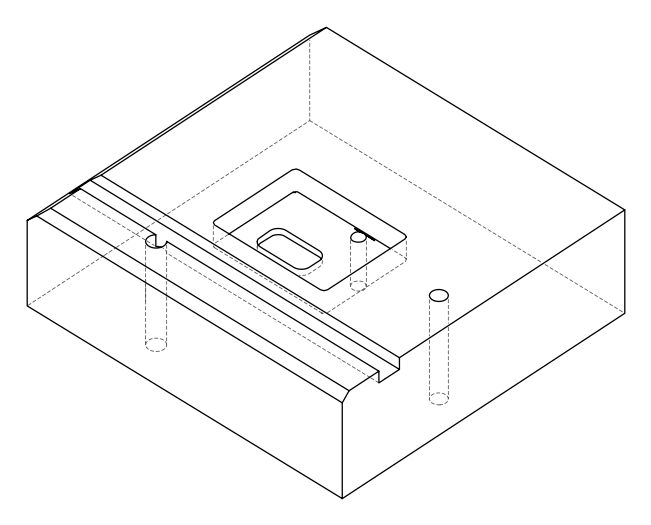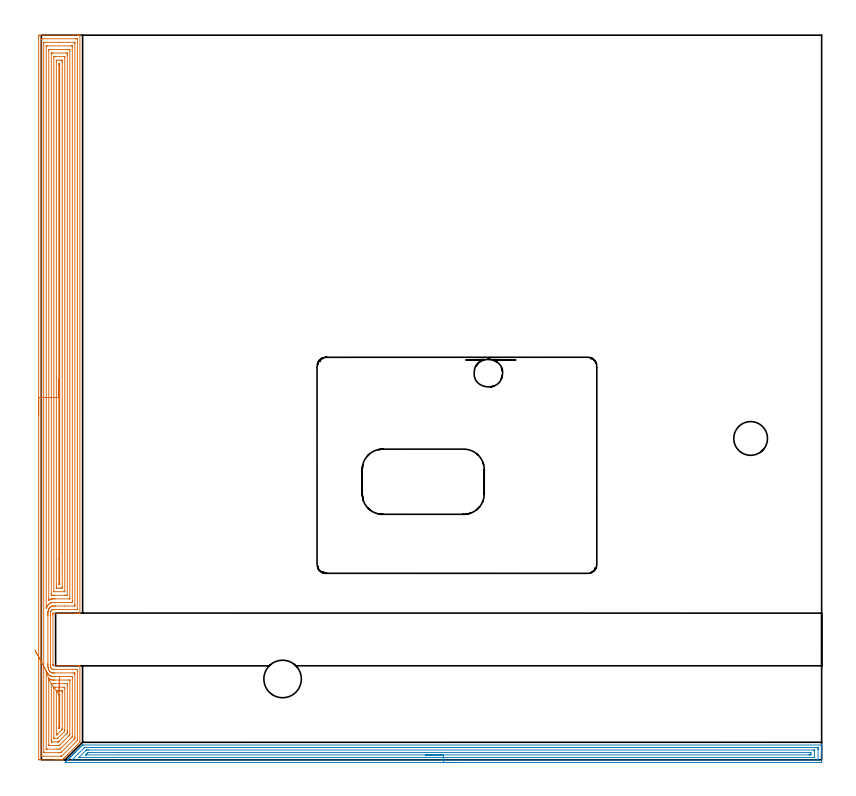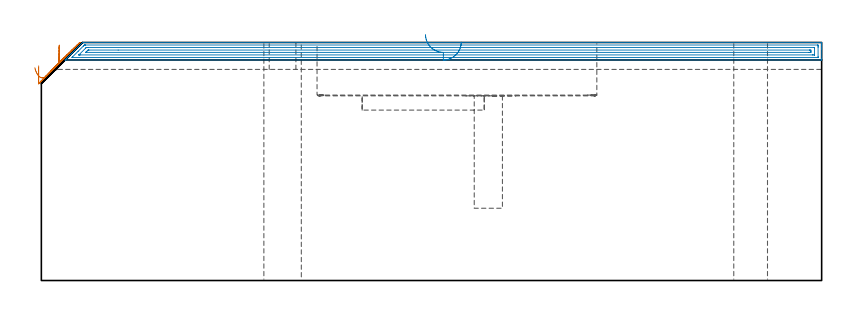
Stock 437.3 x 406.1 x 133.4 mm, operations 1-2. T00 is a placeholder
(PLAN: 16 operations, 12 tool changes, 299.7 min)
(1 AREA_MILL | FG_CHAMFER_SURFACE | UGT0205_001 | 28.1 min | 107951 mm3)
(2 AREA_MILL_1 | FG_CHAMFER_SURFACE_1 | UGT0205_001 | 13.63 min | 20047 mm3)
(3 MILL_RECTANGULAR_POCKET | POCKET_RECTANGULAR_STRAIGHT | UGT0201_084 | Follow Part, ap 1.5, ae 75% | 246.73 min | 566915 mm3)
(4 MILL_RECTANGULAR_POCKET_1 | POCKET_RECTANGULAR_STRAIGHT_1 | UGT0201_105 | Follow Part, ap 5.5, ae 75% | 0.76 min | 19091 mm3)
(5 MILL_RECTANGULAR_SLOT | SLOT_RECTANGULAR | UGT0201_105 | Follow Part, ap 5.5, ae 75% | 5.71 min | 188734 mm3)
(6 MILL_BLIND_HOLE_FROM_SOLID_MATERIAL | STEP1POCKET | NXT0201_011 | Spiral | 1.34 min | 12335 mm3)
(7 BORE_BLIND_HOLE | STEP1POCKET | UGT0332_074 | 0.27 min | 1 mm3)
(8 SPOT_DRILL | STEP1HOLE | NXT0321_9005460120000 | 0.05 min | 191 mm3)
(9 SPOT_DRILL_1 | STEP1HOLE_1 | NXT0321_9005460120000 | 0.05 min | 160 mm3)
(10 DRILL_BLIND_HOLE_INTO_CENTER | STEP1HOLE | NXT0301_092 | 0.08 min | 1751 mm3)
(11 GUN_DRILL_THROUGH_HOLE | STEP1HOLE | UGT0307_009 | 0.66 min | 13142 mm3)
(12 DRILL_TO_ENLARGE_THROUGH_HOLE | STEP1HOLE | UGT0301_257 | 0.57 min | 22299 mm3)
(13 DRILL_BLIND_HOLE_INTO_CENTER_1 | STEP1HOLE_1 | NXT0301_026 | 0.04 min | 110 mm3)
(14 GUN_DRILL_THROUGH_HOLE_1 | STEP1HOLE_1 | UGT0307_001 | 0.59 min | 2444 mm3)
(15 SPADE_DRILL_TO_ENLARGE_THROUGH_HOLE | STEP1HOLE_1 | UGT0306_004 | 0.56 min | 16113 mm3)
(16 DRILL_TO_ENLARGE_THROUGH_HOLE_1 | STEP1HOLE_1 | UGT0301_051 | 0.57 min | 26370 mm3)
(TOOL UGT0205_001 | Chamfer Mill 20 x 3 x 45 deg. | D20 FL50 Z2)
(TOOL UGT0201_084 | End mill 6 mm | D6 R1 FL30 Z4)
(TOOL UGT0201_105 | End Mill 22 mm | D22 FL25 Z2)
(TOOL NXT0201_011 | ENDMILL 12mm [2P460-1200-NA 1630] | D12 FL38 Z6)
(TOOL UGT0332_074 | 15.8 mm Rough Boring Bar | D15.8)
(TOOL NXT0321_9005460120000 | NC Spot Drill, 142deg, 12mm, Carbide, Uncoated | D12 PA142 FL30 Z2)
(TOOL NXT0301_092 | Carbide Drill 12.1mm [860.1-1210-061A1-MM 2214] | D12.1 PA140 FL77 Z2)
(TOOL UGT0307_009 | Gun Drill 12 mm | D12 PA130 FL24 Z1)
(TOOL UGT0301_257 | Twist Drill 18.9 mm | D18.9 PA118 FL135 Z2)
(TOOL NXT0301_026 | Carbide Drill 5.5mm [860.1-0550-017A1-MM 2214] | D5.5 PA140 FL28 Z2)
(TOOL UGT0307_001 | Gun Drill 5 mm | D5 PA130 FL24 Z1)
(TOOL UGT0306_004 | Spade Drill 13.5mm | D13.5 PA132 FL10 Z2)
(TOOL UGT0301_051 | Twist Drill 21 mm | D21 PA118 FL145 Z2)
(OP 1 AREA_MILL)
G17 G21 G94 G90
T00 M6
G54
G17 G0 G90 X-1.5 Y193.05 S1061 M3
G43 Z143.4 H0
Z120.3
G94 G1 Y193.088 Z119.428 F250.
Y193.202 Z118.564
Y193.391 Z117.712
Y193.653 Z116.88
Y193.987 Z116.074
Y194.39 Z115.3
Y194.858 Z114.564
Y195.39 Z113.872
Y195.979 Z113.229
Y196.622 Z112.64
Y197.314 Z112.109
Y198.05 Z111.64
Y198.824 Z111.237
Y199.63 Z110.903
Y200.462 Z110.641
Y201.313 Z110.452
Y202.178 Z110.338
Y203.05 Z110.3
Y405.082
X-1.499 Y405.477 Z110.301
X-1.495 Y405.971 Z110.303
X-1.492 Y406.091 Z110.306
X-1.006 Y406.096 Z110.791
X-0.389 Y406.1 Z111.408
X17.836 Z129.631
X20.222 Z132.017
X20.92 Z132.719
X21.21 Z133.01
X21.58 Y406.093 Z133.372
X21.597 Y406.091 Z133.388
X21.6 Y405.924 Z133.4
Y82.398
X21.597 Y82.21 Z133.389
X21.578 Y82.208 Z133.369
X21.162 Y82.2 Z132.962
X21.006 Z132.806
X20.222 Z132.017
X18.945 Z130.742
X16.93 Z128.726
X6.501 Z118.299
X6.502 Y81.951
X6.506 Y81.709 Z118.294
X6.5 Y81.66 Z118.3
Y53.352
X6.501 Y53.272 Z118.299
X6.5 Y53.228 Z118.3
X6.503 Y53.183 Z118.295
Y53.182
X6.5 Y53.173 Z118.3
Y53.052 Z118.299
Y52.7
X20.425 Z132.221
X21.106 Z132.9
X21.553 Z133.352
X21.596 Y52.697 Z133.39
X21.6 Y52.459 Z133.4
Y10.454
X21.597 Y9.798 Z133.387
X21.557 Y9.757 Z133.355
X21.548 Y9.747 Z133.347
X20.02 Y8.22 Z131.819
X18.68 Y6.879 Z130.479
X17.339 Y5.539 Z129.138
X16.445 Y4.645 Z128.244
X15.413 Y3.612 Z127.211
X15.21 Y3.408 Z127.007
X15.105 Y3.304 Z126.903
X14.546 Y2.745 Z126.345
X14.325 Y2.523 Z126.122
X14.212 Y2.411 Z126.009
X13.68 Y1.879 Z125.479
X13.441 Y1.639 Z125.237
X13.318 Y1.517 Z125.115
X12.813 Y1.013 Z124.612
X12.556 Y0.754 Z124.352
X12.425 Y0.623 Z124.222
X11.976 Y0.176 Z123.775
X11.819 Y0.024 Z123.618
X11.802 Y0.01 Z123.601
X11.47 Y0. Z123.27
X11.19 Z122.99
X10.492 Z122.287
X9.259 Z121.056
X8.723 Z120.518
X8.107 Z119.902
X-1.275 Y0.001 Z110.523
X-1.492 Y0.01 Z110.306
X-1.499 Y0.228 Z110.299
X-1.5 Y203.05 Z110.3
X-0.086 Z111.714
X-0.085 Y403.904 Z111.715
X-0.084 Y404.011 Z111.716
X-0.081 Y404.064 Z111.719
X-0.08 Y404.083 Z111.72
X-0.049 Y404.09 Z111.751
X0.359 Y404.098 Z112.159
X0.763 Y404.099 Z112.563
X1.241 Y404.1 Z113.041
X19.337 Z131.137
X19.817 Y404.099 Z131.617
X20.062 Y404.094 Z131.862
X20.179 Y404.09 Z131.979
X20.185 Y403.726 Z131.985
Y403.689
Y84.632
X20.179 Y84.214 Z131.979
X19.761 Y84.204 Z131.561
X19.337 Y84.201 Z131.137
X18.881 Y84.2 Z130.681
X7.383 Z119.183
X6.954 Y84.196 Z118.754
X6.507 Y84.191 Z118.307
X6.295 Y84.169 Z118.095
X6.07 Y84.095 Z117.87
X5.847 Y83.963 Z117.647
X5.607 Y83.739 Z117.407
X5.43 Y83.492 Z117.23
X5.366 Y83.379 Z117.166
X5.309 Y83.259 Z117.109
X5.185 Y82.929 Z116.985
X5.167 Y82.863 Z116.967
X5.163 Y82.845 Z116.963
X5.127 Y82.636 Z116.927
X5.103 Y82.442 Z116.903
X5.089 Y82.048 Z116.889
X5.088 Y81.951 Z116.888
X5.086 Y81.158 Z116.886
Y81.058
Y53.453
X5.087 Y53.352 Z116.887
X5.097 Y52.548 Z116.897
X5.103 Y52.459 Z116.903
X5.185 Y51.985 Z116.985
X5.294 Y51.674 Z117.094
X5.344 Y51.565 Z117.144
X5.457 Y51.364 Z117.257
X5.636 Y51.13 Z117.436
X5.86 Y50.928 Z117.66
X6.07 Y50.805 Z117.87
X6.279 Y50.735 Z118.079
X6.498 Y50.71 Z118.298
X6.926 Y50.7 Z118.726
X6.954 Z118.754
X19.337 Y50.699 Z131.137
X20.179 Y50.671 Z131.979
X20.185 Y49.814 Z131.985
X20.186 Y49.778 Z131.986
Y11.348
X20.184 Y10.919 Z131.984
X20.181 Y10.866 Z131.981
X20.179 Y10.843 Z131.979
X20.167 Y10.827 Z131.967
X20.11 Y10.764 Z131.91
X20.014 Y10.664 Z131.814
X11.761 Y2.411 Z123.561
X11.566 Y2.219 Z123.366
X11.377 Y2.037 Z123.177
X11.345 Y2.01 Z123.145
X11.317 Y2.006 Z123.117
X11.257 Y2.003 Z123.057
X11.138 Y2.001 Z122.938
X10.899 Y2. Z122.699
X0.763 Z112.563
X0.283 Y2.001 Z112.083
X0.038 Y2.006 Z111.838
X-0.079 Y2.01 Z111.721
X-0.085 Y2.374 Z111.715
Y2.411
X-0.086 Y203.05 Z111.714
X1.329 Z113.129
Y401.33
X1.333 Y401.902 Z113.133
X1.336 Y402.062 Z113.136
X1.34 Y402.09 Z113.14
X1.386 Y402.094 Z113.186
X1.453 Y402.099 Z113.253
X9.854 Y402.1 Z121.654
X18.257 Y402.099 Z130.057
X18.453 Y402.097 Z130.253
X18.648 Y402.091 Z130.448
X18.765 Y402.086 Z130.565
X18.768 Y402.009 Z130.568
X18.769 Y401.902 Z130.569
X18.771 Y401.58 Z130.571
Y86.992
X18.77 Y86.42 Z130.57
X18.768 Y86.259 Z130.568
X18.766 Y86.221 Z130.566
X18.764 Y86.21 Z130.564
X18.742 Y86.207 Z130.542
X18.669 Y86.202 Z130.469
X12.921 Y86.2 Z124.721
X7.839 Z119.639
X7.174 Y86.198 Z118.974
X6.954 Y86.194 Z118.754
X6.311 Y86.176 Z118.111
X6.07 Y86.143 Z117.87
X5.613 Y85.988 Z117.413
X5.185 Y85.731 Z116.985
X5.074 Y85.638 Z116.874
X4.949 Y85.526 Z116.749
X4.728 Y85.305 Z116.528
X4.634 Y85.19 Z116.434
X4.301 Y84.706 Z116.101
X4.273 Y84.66 Z116.073
X4.258 Y84.632 Z116.058
X4.096 Y84.287 Z115.896
X4.003 Y84.04 Z115.803
X3.897 Y83.739 Z115.697
X3.8 Y83.351 Z115.6
X3.755 Y83.122 Z115.555
X3.718 Y82.845 Z115.518
X3.692 Y82.567 Z115.492
X3.678 Y81.951 Z115.478
X3.674 Y81.691 Z115.474
X3.672 Y81.058 Z115.472
Y80.8
Y53.988
X3.673 Y53.352 Z115.473
X3.675 Y53.091 Z115.475
X3.684 Y52.459 Z115.484
X3.704 Y52.168 Z115.504
X3.805 Y51.565 Z115.605
X3.845 Y51.355 Z115.645
X3.938 Y51.038 Z115.738
X4.07 Y50.671 Z115.87
X4.142 Y50.511 Z115.942
X4.301 Y50.207 Z116.101
X4.462 Y49.942 Z116.262
X4.583 Y49.778 Z116.383
X4.706 Y49.622 Z116.506
X4.862 Y49.455 Z116.662
X5.185 Y49.169 Z116.985
X5.671 Y48.884 Z117.471
X6.07 Y48.757 Z117.87
X6.219 Y48.733 Z118.019
X6.603 Y48.71 Z118.403
X6.954 Y48.703 Z118.754
X7.136 Y48.701 Z118.936
X17.75 Y48.7 Z129.55
X18.453 Y48.699 Z130.253
X18.638 Y48.697 Z130.438
X18.751 Y48.69 Z130.551
X18.765 Y48.655 Z130.565
X18.767 Y48.566 Z130.567
X18.771 Y47.99 Z130.571
Y47.668
Y12.813
X18.77 Y12.241 Z130.57
X18.767 Y11.924 Z130.567
X18.765 Y11.878 Z130.565
X18.743 Y11.852 Z130.543
X18.679 Y11.784 Z130.479
X18.453 Y11.552 Z130.253
X18.351 Y11.45 Z130.151
X11.377 Y4.476 Z123.177
X11.238 Y4.339 Z123.038
X11.093 Y4.198 Z122.893
X10.882 Y4.01 Z122.682
X10.686 Y4.003 Z122.486
X10.492 Y4.001 Z122.292
X9.804 Y4. Z121.604
X1.843 Z113.643
X1.647 Y4.003 Z113.447
X1.452 Y4.009 Z113.252
X1.335 Y4.014 Z113.135
X1.332 Y4.091 Z113.132
X1.331 Y4.198 Z113.131
X1.329 Y4.52 Z113.129
Y203.05
X2.743 Z114.543
Y399.901
X2.745 Y399.999 Z114.545
X2.747 Y400.058 Z114.547
X2.749 Y400.084 Z114.549
X2.765 Y400.09 Z114.565
X2.981 Y400.094 Z114.781
X3.431 Y400.1 Z115.231
X16.698 Z128.498
X17.122 Y400.095 Z128.922
X17.333 Y400.09 Z129.133
X17.351 Y400.088 Z129.151
X17.353 Y400.072 Z129.153
X17.356 Y400.033 Z129.156
X17.357 Y399.979 Z129.157
Y89.101
X17.353 Y88.425 Z129.153
X17.35 Y88.207 Z129.15
X16.691 Y88.2 Z128.491
X6.962 Z118.762
X6.112 Y88.165 Z117.912
X6.07 Y88.159 Z117.87
X5.868 Y88.123 Z117.668
X5.692 Y88.071 Z117.492
X5.413 Y87.977 Z117.213
X5.185 Y87.894 Z116.985
X4.819 Y87.684 Z116.619
X4.618 Y87.563 Z116.418
X4.29 Y87.314 Z116.09
X3.852 Y86.874 Z115.652
X3.716 Y86.711 Z115.516
X3.501 Y86.42 Z115.301
X3.466 Y86.37 Z115.266
X3.416 Y86.296 Z115.216
X3.244 Y86.027 Z115.044
X3.126 Y85.819 Z114.926
X2.978 Y85.526 Z114.778
X2.927 Y85.418 Z114.727
X2.838 Y85.217 Z114.638
X2.818 Y85.169 Z114.618
X2.774 Y85.065 Z114.574
X2.753 Y85.016 Z114.553
X2.75 Y85.065 Z114.55
X2.746 Y85.151 Z114.546
X2.743 Y85.312 Z114.543
Y203.05
X4.157 Z115.957
Y397.579
X4.158 Y397.724 Z115.958
X4.162 Y398.015 Z115.962
X4.164 Y398.09 Z115.964
X4.178 Y398.093 Z115.978
X4.219 Y398.096 Z116.019
X4.301 Y398.099 Z116.101
X15.799 Z127.599
X15.893 Y398.097 Z127.693
X15.92 Y398.094 Z127.72
X15.93 Y398.092 Z127.73
X15.936 Y398.062 Z127.736
X15.939 Y397.87 Z127.739
X15.942 Y397.579 Z127.742
Y90.598
X15.939 Y90.307 Z127.739
X15.936 Y90.226 Z127.736
X15.932 Y90.208 Z127.732
X15.926 Y90.206 Z127.726
X15.884 Y90.203 Z127.684
X15.799 Y90.201 Z127.599
X15.596 Y90.2 Z127.396
X7.636 Y90.199 Z119.436
X6.954 Y90.194 Z118.754
X6.761 Y90.19 Z118.561
X6.07 Y90.157 Z117.87
X5.92 Y90.146 Z117.72
X5.797 Y90.126 Z117.597
X5.634 Y90.095 Z117.434
X5.27 Y89.995 Z117.07
X5.207 Y89.973 Z117.007
X5.185 Y89.965 Z116.985
X4.823 Y89.827 Z116.623
X4.585 Y89.707 Z116.385
X4.301 Y89.554 Z116.101
X4.232 Y89.518 Z116.032
X4.183 Y89.495 Z115.983
X4.164 Y89.488 Z115.964
X4.162 Y89.559 Z115.962
X4.158 Y89.849 Z115.958
X4.157 Y89.995 Z115.957
Y90.14
Y203.05
X5.571 Z117.371
X5.572 Y395.646 Z117.372
X5.573 Y395.898 Z117.373
X5.576 Y396.023 Z117.376
X5.578 Y396.079 Z117.378
X5.629 Y396.092 Z117.429
X6.07 Y396.097 Z117.87
X6.505 Y396.1 Z118.305
X14.03 Y396.099 Z125.83
X14.47 Y396.096 Z126.27
X14.519 Y396.09 Z126.319
X14.522 Y396.043 Z126.322
X14.526 Y395.646 Z126.326
X14.528 Y395.143 Z126.328
X14.529 Y394.752 Z126.329
X14.528 Y92.424 Z126.328
X14.527 Y92.298 Z126.327
X14.524 Y92.236 Z126.324
X14.522 Y92.213 Z126.322
X14.494 Y92.207 Z126.294
X14.03 Y92.202 Z125.83
X13.617 Y92.2 Z125.417
X13.146 Z124.946
X7.427 Y92.198 Z119.227
X6.954 Y92.191 Z118.754
X6.559 Y92.182 Z118.359
X6.07 Y92.158 Z117.87
X5.725 Y92.131 Z117.525
X5.643 Y92.125 Z117.443
X5.593 Y92.123 Z117.393
X5.577 Y92.126 Z117.377
X5.576 Y92.141 Z117.376
X5.573 Y92.284 Z117.373
X5.572 Y92.676 Z117.372
X5.571 Y93.18 Z117.371
Y203.05
X6.985 Z118.785
X6.986 Y393.859 Z118.786
X6.992 Y394.072 Z118.792
X6.995 Y394.09 Z118.795
X7.074 Y394.095 Z118.874
X7.202 Y394.098 Z119.002
X7.361 Y394.1 Z119.161
X7.6 Z119.4
X13.029 Z124.829
X13.056 Y394.099 Z124.856
X13.082 Y394.096 Z124.882
X13.104 Y394.091 Z124.904
X13.108 Y394.061 Z124.908
X13.114 Y393.891 Z124.914
Y393.859
X13.115 Y94.463 Z124.915
X13.113 Y94.248 Z124.913
X13.111 Y94.222 Z124.911
X13.109 Y94.216 Z124.909
X13.094 Y94.21 Z124.894
X12.956 Y94.204 Z124.756
X12.783 Y94.201 Z124.583
X7.078 Z118.878
X7.044 Y94.204 Z118.844
X7.012 Y94.21 Z118.812
X6.992 Y94.219 Z118.792
X6.985 Y94.463 Z118.785
Y203.05
X8.4 Z120.2
Y391.177
X8.402 Y391.502 Z120.202
X8.407 Y392.071 Z120.207
X8.696 Y392.098 Z120.496
X10.464 Y392.1 Z122.264
X11.349 Y392.099 Z123.149
X11.377 Y392.097 Z123.177
X11.693 Y392.071 Z123.493
X11.697 Y391.748 Z123.497
X11.7 Y391.177 Z123.5
Y390.85
Y97.145
X11.698 Y96.82 Z123.498
X11.693 Y96.251 Z123.493
X11.422 Y96.205 Z123.222
X11.377 Y96.203 Z123.177
X10.543 Y96.2 Z122.343
X9.658 Z121.458
X8.771 Y96.203 Z120.571
X8.723 Y96.208 Z120.523
X8.407 Y96.251 Z120.207
X8.403 Y96.574 Z120.203
X8.4 Y97.145 Z120.2
Y97.471
Y203.05
X9.814 Z121.614
Y389.39
X9.817 Y389.867 Z121.617
X9.82 Y390.07 Z121.62
X9.827 Y390.091 Z121.627
X9.855 Y390.094 Z121.655
X9.92 Y390.097 Z121.72
X10.05 Y390.099 Z121.85
X10.18 Y390.097 Z121.98
X10.245 Y390.094 Z122.045
X10.273 Y390.091 Z122.073
X10.279 Y390.073 Z122.079
X10.285 Y389.6 Z122.085
X10.286 Y389.39 Z122.086
Y98.932
X10.285 Y98.724 Z122.085
X10.281 Y98.251 Z122.081
X10.28 Y98.22 Z122.08
X10.26 Y98.21 Z122.06
X10.191 Y98.206 Z121.991
X10.05 Y98.204 Z121.85
X9.909 Y98.206 Z121.709
X9.84 Y98.21 Z121.64
X9.82 Y98.22 Z121.62
X9.819 Y98.247 Z121.619
X9.815 Y98.723 Z121.615
X9.814 Y112.364 Z121.614
Y203.05
Y203.922 Z121.652
Y204.786 Z121.766
Y205.638 Z121.955
Y206.47 Z122.217
Y207.276 Z122.551
Y208.05 Z122.954
Y208.786 Z123.422
Y209.478 Z123.953
Y210.121 Z124.543
Y210.71 Z125.186
Y211.241 Z125.878
Y211.71 Z126.614
Y212.113 Z127.388
Y212.447 Z128.194
Y212.709 Z129.026
Y212.898 Z129.877
Y213.012 Z130.742
Y213.05 Z131.614
G0 Z143.4
X-3.646 Y61.558
Z119.244
G1 X-3.449 Y61.198 Z118.474
X-3.22 Y60.779 Z117.744
X-2.962 Y60.307 Z117.057
X-2.676 Y59.784 Z116.42
X-2.365 Y59.214 Z115.838
X-2.031 Y58.601 Z115.314
X-1.676 Y57.951 Z114.853
X-1.303 Y57.268 Z114.459
X-0.914 Y56.558 Z114.134
X-0.514 Y55.825 Z113.88
X-0.105 Y55.076 Z113.701
X0.31 Y54.316 Z113.596
X0.728 Y53.551 Z113.567
X1.146 Y52.786 Z113.615
X1.56 Y52.029 Z113.738
X1.967 Y51.283 Z113.936
X2.365 Y50.555 Z114.207
X2.749 Y49.851 Z114.549
X2.789 Y49.778 Z114.589
X2.827 Y49.7 Z114.627
X3.02 Y49.284 Z114.82
X3.24 Y48.884 Z115.04
X3.416 Y48.595 Z115.216
X3.672 Y48.251 Z115.472
X3.887 Y47.99 Z115.687
X4.089 Y47.781 Z115.889
X4.301 Y47.593 Z116.101
X4.567 Y47.371 Z116.367
X5.015 Y47.096 Z116.815
X5.185 Y47.007 Z116.985
X5.343 Y46.937 Z117.143
X5.781 Y46.799 Z117.581
X6.07 Y46.747 Z117.87
X6.445 Y46.718 Z118.245
X6.954 Y46.706 Z118.754
X7.346 Y46.701 Z119.146
X16.684 Y46.699 Z128.484
X17.079 Y46.697 Z128.879
X17.308 Y46.69 Z129.108
X17.351 Y46.676 Z129.151
X17.353 Y46.594 Z129.153
X17.356 Y46.417 Z129.156
X17.357 Y46.203 Z129.157
Y45.522
Y13.349
X17.355 Y13.135 Z129.155
X17.352 Y12.966 Z129.152
X17.35 Y12.926 Z129.15
X17.333 Y12.894 Z129.133
X17.281 Y12.837 Z129.081
X17.131 Y12.683 Z128.931
X16.693 Y12.241 Z128.493
X11.354 Y6.902 Z123.154
X10.908 Y6.459 Z122.708
X10.492 Y6.05 Z122.292
X10.459 Y6.019 Z122.259
X9.593 Y6. Z121.393
X3.402 Z115.202
X2.978 Y6.005 Z114.778
X2.767 Y6.01 Z114.567
X2.749 Y6.012 Z114.549
X2.747 Y6.028 Z114.547
X2.744 Y6.067 Z114.544
X2.743 Y6.121 Z114.543
Y49.363
X2.744 Y49.563 Z114.544
X2.749 Y49.851 Z114.549
X4.166 Y45.418 Z115.966
X4.208 Y45.403 Z116.008
X4.368 Y45.309 Z116.168
X4.67 Y45.144 Z116.47
X4.91 Y45.038 Z116.71
X5.185 Y44.941 Z116.985
X5.41 Y44.868 Z117.21
X5.69 Y44.799 Z117.49
X6.07 Y44.744 Z117.87
X6.662 Y44.711 Z118.462
X6.954 Y44.705 Z118.754
X7.556 Y44.701 Z119.356
X15.518 Y44.7 Z127.318
X15.799 Y44.698 Z127.599
X15.893 Y44.694 Z127.693
X15.925 Y44.69 Z127.725
X15.936 Y44.685 Z127.736
X15.938 Y44.657 Z127.738
X15.941 Y44.561 Z127.741
X15.943 Y44.415 Z127.743
Y44.27
Y14.778
X15.937 Y14.029 Z127.737
X15.936 Y13.96 Z127.736
X15.909 Y13.918 Z127.709
X15.799 Y13.803 Z127.599
X15.469 Y13.469 Z127.269
X15.137 Y13.135 Z126.937
X10.492 Y8.49 Z122.292
X10.133 Y8.135 Z121.933
X10.057 Y8.063 Z121.857
X10.011 Y8.021 Z121.811
X9.935 Y8.015 Z121.735
X9.608 Y8.006 Z121.408
X9.382 Y8.001 Z121.182
X4.301 Z116.101
X4.207 Y8.003 Z116.007
X4.18 Y8.006 Z115.98
X4.17 Y8.008 Z115.97
X4.164 Y8.038 Z115.964
X4.161 Y8.23 Z115.961
X4.158 Y8.521 Z115.958
X4.157 Y44.561 Z115.957
X4.159 Y45.309 Z115.959
X4.161 Y45.381 Z115.961
X4.163 Y45.413 Z115.963
X4.166 Y45.418 Z115.966
X5.577 Y42.775 Z117.377
X5.662 Y42.772 Z117.462
X5.805 Y42.758 Z117.605
X5.956 Y42.743 Z117.756
X6.07 Y42.737 Z117.87
X6.88 Y42.703 Z118.68
X6.954 Y42.702 Z118.754
X7.767 Y42.7 Z119.567
X14.102 Y42.699 Z125.902
X14.244 Y42.697 Z126.044
X14.522 Y42.69 Z126.322
X14.523 Y42.628 Z126.323
X14.528 Y42.125 Z126.328
X14.529 Y41.734 Z126.329
Y41.23
Y15.816
X14.528 Y15.313 Z126.328
X14.525 Y15.118 Z126.325
X14.522 Y15.021 Z126.322
X14.518 Y14.977 Z126.318
X14.47 Y14.923 Z126.27
X14.251 Y14.7 Z126.051
X14.03 Y14.478 Z125.83
X10.006 Y10.454 Z121.806
X9.805 Y10.255 Z121.605
X9.608 Y10.063 Z121.408
X9.551 Y10.011 Z121.351
X9.499 Y10.007 Z121.299
X9.39 Y10.003 Z121.19
X9.172 Y10. Z120.972
X6.07 Y10.001 Z117.87
X5.63 Y10.004 Z117.43
X5.581 Y10.01 Z117.381
X5.578 Y10.057 Z117.378
X5.574 Y10.454 Z117.374
X5.572 Y10.958 Z117.372
X5.571 Y11.348 Z117.371
X5.572 Y42.237 Z117.372
X5.574 Y42.628 Z117.374
X5.577 Y42.775 Z117.377
X6.994 Y40.69 Z118.794
X7.098 Y40.695 Z118.898
X7.839 Y40.7 Z119.639
X7.978 Z119.778
X12.401 Y40.699 Z124.201
X13.037 Y40.69 Z124.837
X13.108 Y40.688 Z124.908
X13.11 Y40.594 Z124.91
X13.113 Y40.389 Z124.913
X13.115 Y39.978 Z124.915
Y16.71
X13.112 Y16.279 Z124.912
X13.108 Y16.064 Z124.908
X13.107 Y16.015 Z124.907
X13.082 Y15.987 Z124.882
X13.031 Y15.932 Z124.831
X12.919 Y15.816 Z124.719
X9.343 Y12.241 Z121.143
X9.133 Y12.04 Z120.933
X9.102 Y12.011 Z120.902
X9.042 Y12.006 Z120.842
X8.961 Y12.001 Z120.761
X7.071 Z118.871
X7.044 Y12.002 Z118.844
X7.018 Y12.005 Z118.818
X6.996 Y12.009 Z118.796
X6.992 Y12.039 Z118.792
X6.986 Y12.209 Z118.786
Y12.241
X6.985 Y39.947 Z118.785
X6.988 Y40.378 Z118.788
X6.994 Y40.69 Z118.794
X8.41 Y38.691 Z120.21
X8.423 Y38.694 Z120.223
X8.456 Y38.697 Z120.256
X8.723 Y38.699 Z120.523
X9.073 Y38.7 Z120.873
X9.957 Z121.757
X10.842 Z122.642
X11.377 Y38.697 Z123.177
X11.555 Y38.694 Z123.355
X11.691 Y38.69 Z123.491
X11.695 Y38.486 Z123.495
X11.698 Y38.159 Z123.498
X11.7 Y37.833 Z123.5
Y17.604
X11.699 Y17.278 Z123.499
X11.697 Y17.168 Z123.497
X11.693 Y17.082 Z123.493
X11.685 Y17.044 Z123.485
X11.665 Y17.021 Z123.465
X11.377 Y16.723 Z123.177
X9.147 Y14.494 Z120.947
X8.723 Y14.07 Z120.523
X8.702 Y14.05 Z120.502
X8.674 Y14.029 Z120.474
X8.547 Y14.01 Z120.347
X8.407 Y14.029 Z120.207
X8.403 Y14.209 Z120.203
X8.401 Y14.355 Z120.201
X8.4 Y14.923 Z120.2
Y15.25
Y38.159
X8.401 Y38.485 Z120.201
X8.403 Y38.595 Z120.203
X8.406 Y38.68 Z120.206
X8.41 Y38.691 Z120.21
X9.82 Y36.675 Z121.62
X10.019 Y36.69 Z121.819
X10.172 Y36.696 Z121.972
X10.251 Y36.69 Z122.051
X10.279 Y36.673 Z122.079
X10.282 Y36.584 Z122.082
X10.285 Y36.372 Z122.085
X10.286 Y35.894 Z122.086
Y35.686
Y18.497
X10.284 Y18.259 Z122.084
X10.281 Y18.14 Z122.081
X10.278 Y18.086 Z122.078
X10.262 Y18.067 Z122.062
X10.15 Y17.95 Z121.95
X10.021 Y17.82 Z121.821
X9.835 Y17.641 Z121.635
X9.823 Y17.63 Z121.623
X9.821 Y17.642 Z121.621
X9.817 Y17.703 Z121.617
X9.815 Y17.789 Z121.615
X9.814 Y36.372 Z121.614
X9.815 Y36.461 Z121.615
X9.818 Y36.61 Z121.618
X9.82 Y36.675 Z121.62
X9.851 Y37.544 Z121.689
X9.88 Y38.404 Z121.832
X9.91 Y39.248 Z122.051
X9.938 Y40.07 Z122.342
X9.966 Y40.864 Z122.703
X9.992 Y41.623 Z123.133
X10.017 Y42.341 Z123.627
X10.041 Y43.014 Z124.182
X10.062 Y43.636 Z124.793
X10.082 Y44.203 Z125.456
X10.099 Y44.709 Z126.166
X10.115 Y45.152 Z126.918
X10.128 Y45.527 Z127.705
X10.138 Y45.833 Z128.522
X10.147 Y46.066 Z129.363
X10.152 Y46.225 Z130.221
X10.155 Y46.309 Z131.089
Y46.316 Z131.961
G0 Z143.4
M5
M2
(OP 2 AREA_MILL_1)
G17 G21 G94 G90
T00 M6
G54
G17 G0 G90 X235.3 Y-1.5 S1061 M3
G43 Z143.4 H0
Z133.6
G94 G1 X235.262 Z132.728 F250.
X235.148 Z131.864
X234.959 Z131.012
X234.697 Z130.18
X234.363 Z129.374
X233.96 Z128.6
X233.491 Z127.864
X232.96 Z127.172
X232.371 Z126.529
X231.728 Z125.94
X231.036 Z125.408
X230.3 Z124.94
X229.526 Z124.537
X228.72 Z124.203
X227.888 Z123.941
X227.036 Z123.752
X226.172 Z123.638
X225.3 Z123.6
X13.457
X13.316 Y-1.496 Z123.603
X13.347 Y-1.46 Z123.639
X13.477 Y-1.323 Z123.775
X13.924 Y-0.874 Z124.222
X14.074 Y-0.724 Z124.372
X14.371 Y-0.429 Z124.671
X14.958 Y0.16 Z125.256
X15.296 Y0.496 Z125.596
X15.842 Y1.044 Z126.14
X16.432 Y1.633 Z126.732
X16.605 Y1.806 Z126.904
X16.726 Y1.927 Z127.024
X17.316 Y2.516 Z127.616
X17.499 Y2.7 Z127.798
X17.609 Y2.811 Z127.908
X18.2 Y3.4 Z128.5
X18.788 Y3.989 Z129.087
X19.084 Y4.284 Z129.383
X19.733 Y4.934 Z130.033
X20.627 Y5.828 Z130.927
X21.521 Y6.721 Z131.82
X22.415 Y7.615 Z132.714
X23.065 Y8.265 Z133.363
X23.097 Y8.297 Z133.387
X23.755 Y8.3 Z133.4
X437.123
X437.291 Y8.297 Z133.388
X437.293 Y8.285 Z133.376
X437.3 Y7.918 Z133.018
Y7.634 Z132.734
Y6.934 Z132.029
Y5.701 Z130.798
Y5.167 Z130.262
Y4.55 Z129.646
Y-0.751 Z124.346
X437.297 Y-1.018 Z124.079
X437.291 Y-1.492 Z123.606
X437.158 Y-1.495 Z123.603
X436.676 Y-1.5 Z123.6
X225.3
Y-0.086 Z125.014
X17.499 Y-0.085 Z125.015
X17.449
X17.199 Y-0.079 Z125.021
X17.217 Y-0.044 Z125.056
X17.309 Y0.054 Z125.154
X17.406 Y0.155 Z125.255
X20.638 Y3.389 Z128.489
X23.527 Y6.277 Z131.377
X23.755 Y6.505 Z131.605
X23.973 Y6.72 Z131.82
X24.072 Y6.815 Z131.915
X24.132 Y6.871 Z131.971
X24.228 Y6.879 Z131.979
X24.649 Y6.885 Z131.985
X24.699
X434.939
X435.28 Y6.879 Z131.979
X435.29 Y6.769 Z131.869
X435.297 Y6.531 Z131.631
X435.299 Y6.051 Z131.151
X435.3 Y5.644 Z130.744
X435.299 Y0.344 Z125.444
X435.291 Y-0.064 Z125.036
X435.288 Y-0.08 Z125.02
X435.283 Y-0.082 Z125.018
X435.258 Y-0.084 Z125.016
X435.205 Y-0.085 Z125.015
X435.1 Y-0.086 Z125.014
X225.3
Y1.328 Z126.428
X21.968 Y1.329 Z126.429
X21.38 Y1.33 Z126.43
X21.109 Y1.333 Z126.433
X21.074 Y1.335 Z126.435
X21.052 Y1.342 Z126.442
X21.061 Y1.356 Z126.456
X21.074 Y1.373 Z126.473
X24.868 Y5.167 Z130.267
X25.096 Y5.388 Z130.488
X25.161 Y5.45 Z130.55
X25.194 Y5.465 Z130.565
X25.24 Y5.467 Z130.567
X25.543 Y5.47 Z130.57
X26.129 Y5.471 Z130.571
X26.437
X432.794
X433.101 Y5.469 Z130.569
X433.203 Y5.468 Z130.568
X433.277 Y5.465 Z130.565
X433.29 Y5.363 Z130.463
X433.295 Y5.167 Z130.267
X433.299 Y4.972 Z130.072
Y1.633 Z126.733
X433.297 Y1.439 Z126.539
X433.29 Y1.371 Z126.471
X433.284 Y1.335 Z126.435
X433.254 Y1.334 Z126.434
X433.101 Y1.331 Z126.431
X432.515 Y1.329 Z126.429
X432.207 Y1.328 Z126.428
X225.3
Y2.743 Z127.843
X25.314
X25.03 Y2.744 Z127.844
X24.943 Y2.747 Z127.847
X24.915 Y2.749 Z127.849
X24.917 Y2.757 Z127.857
X24.948 Y2.794 Z127.894
X25.032 Y2.882 Z127.982
X25.101 Y2.953 Z128.053
X25.543 Y3.394 Z128.494
X25.992 Y3.84 Z128.94
X26.143 Y3.987 Z129.087
X26.198 Y4.038 Z129.138
X26.272 Y4.05 Z129.15
X26.437 Y4.054 Z129.154
X26.667 Y4.056 Z129.156
X43.05 Y4.057 Z129.157
X430.42
X430.65 Y4.056 Z129.156
X431.173 Y4.05 Z129.15
X431.29 Y4.043 Z129.143
X431.3 Y3.4 Z128.5
X431.294 Y2.965 Z128.065
X431.29 Y2.754 Z127.854
X431.078 Y2.749 Z127.849
X430.42 Y2.744 Z127.844
X430.191 Y2.743 Z127.843
X225.3
X224.428 Z127.881
X223.563 Z127.995
X222.712 Z128.183
X221.88 Z128.446
X221.074 Z128.78
X220.3 Z129.182
X219.564 Z129.651
X218.872 Z130.182
X218.229 Z130.772
X217.64 Z131.415
X217.108 Z132.107
X216.64 Z132.843
X216.237 Z133.616
X215.903 Z134.422
X215.641 Z135.254
X215.452 Z136.106
X215.338 Z136.971
X215.3 Z137.843
G0 Z143.4
M5
M2
